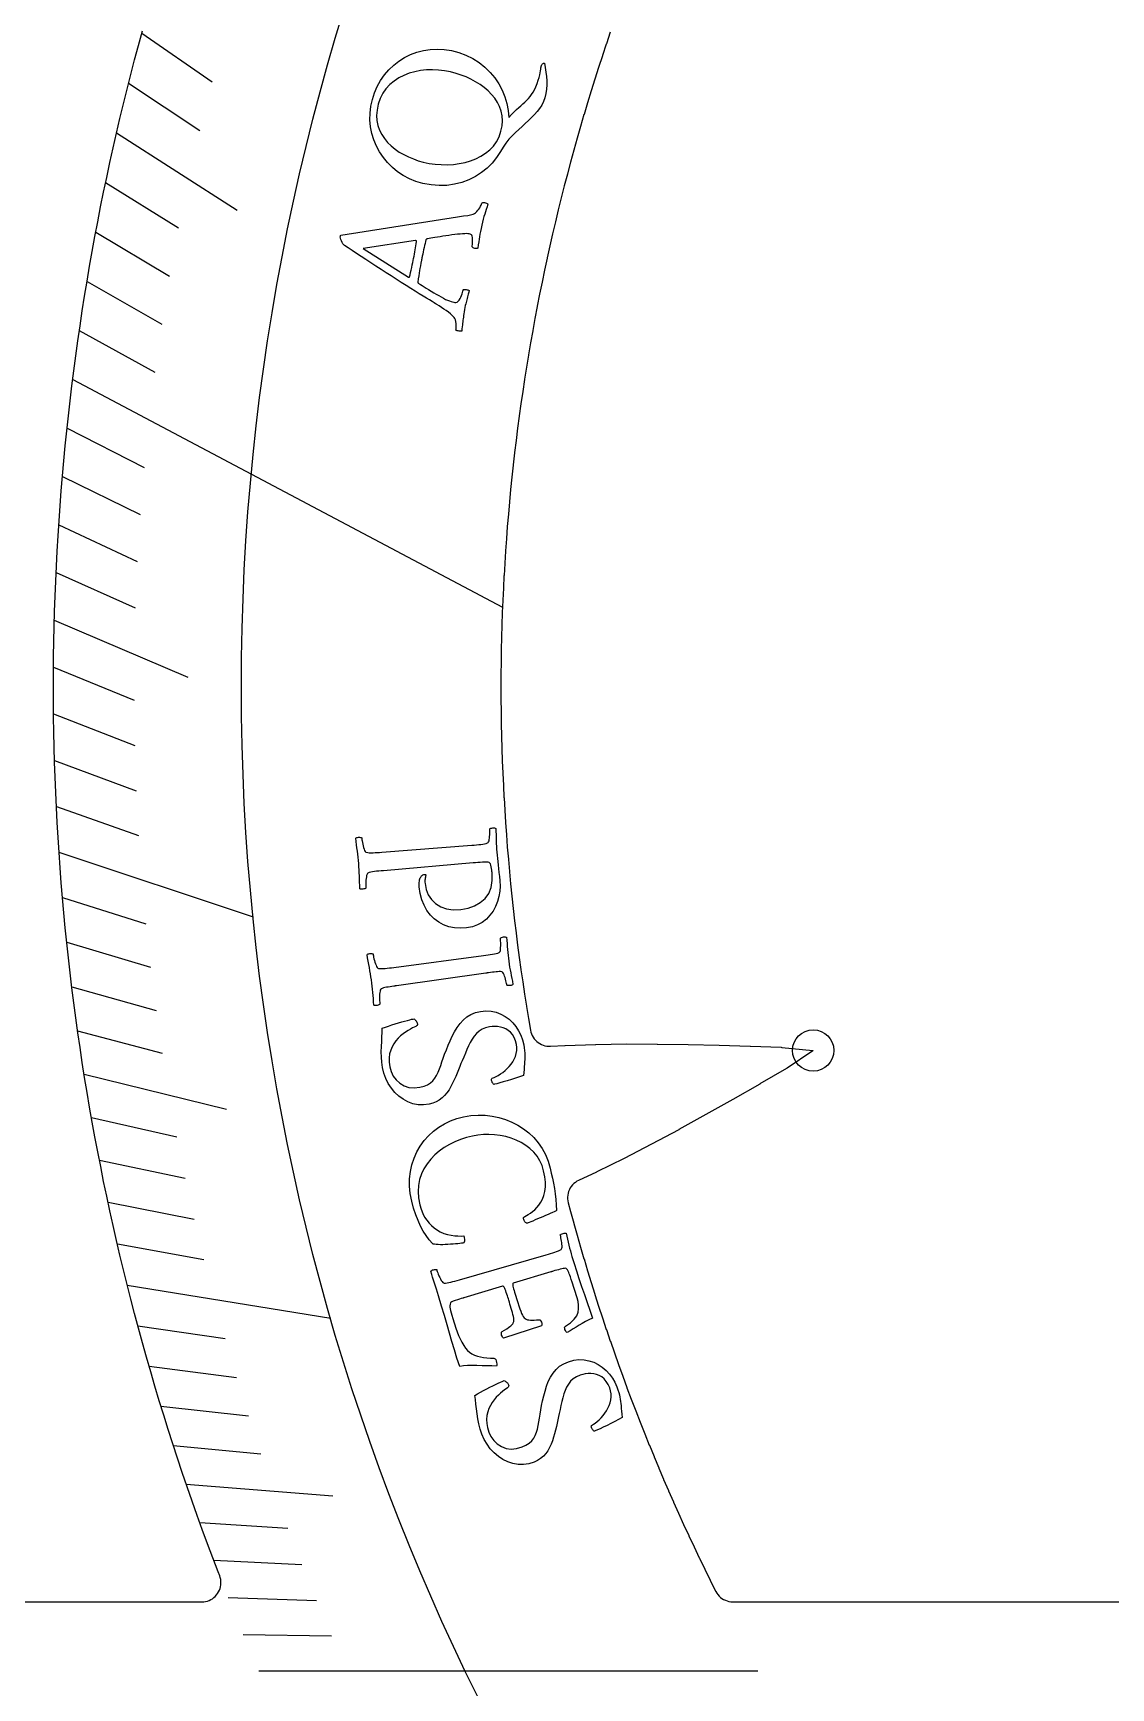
# Model space of a CAD drawing. Header units: millimetres. Extents: x -45 to 45, y -45 to 45.
# Drawn here: x -32.41 to -18.32, y -0.22 to 21.4 of the extents above; entities that cross this region are included whole.
import ezdxf

# ---------------------------------------------------------------- set-up
doc = ezdxf.new("R2010")
doc.units = ezdxf.units.MM
for name, color, linetype in [('CUT_INNER', 6, 'Continuous'), ('ENGRAVE', 7, 'Continuous'), ('ENGRAVE_FINE', 8, 'Continuous'), ('TEXT', 5, 'Continuous')]:
    doc.layers.add(name, color=color, linetype=linetype)

msp = doc.modelspace()

# ---------------------------------------------------------------- linework, layer by layer
at = {"layer": 'CUT_INNER'}
for points in [[(-39.7832, 0.9), (-30.2004, 0.9), (-30.1762, 0.9012), (-30.1522, 0.9047), (-30.1286, 0.9105), (-30.1057, 0.9186), (-30.0838, 0.9289), (-30.0629, 0.9412), (-30.0433, 0.9556), (-30.0252, 0.9717), (-30.0087, 0.9895), (-29.9941, 1.0089), (-29.9813, 1.0296), (-29.9707, 1.0514), (-29.9622, 1.0741), (-29.956, 1.0975), (-29.952, 1.1215), (-29.9505, 1.1457), (-29.9512, 1.17), (-29.9543, 1.194), (-29.9598, 1.2177), (-29.9674, 1.2407), (-29.987, 1.291), (-30.0574, 1.4752), (-30.1267, 1.6598), (-30.1949, 1.8449), (-30.2619, 2.0304), (-30.3277, 2.2162), (-30.3925, 2.4025), (-30.4561, 2.5892), (-30.5185, 2.7763), (-30.5798, 2.9637), (-30.6399, 3.1515), (-30.6989, 3.3397), (-30.7568, 3.5283), (-30.8134, 3.7172), (-30.8689, 3.9064), (-30.9233, 4.096), (-30.9765, 4.2859), (-31.0285, 4.4761), (-31.0794, 4.6667), (-31.129, 4.8575), (-31.1776, 5.0487), (-31.2249, 5.2401), (-31.271, 5.4319), (-31.316, 5.6239), (-31.3598, 5.8162), (-31.4025, 6.0087), (-31.4439, 6.2015), (-31.4842, 6.3946), (-31.5232, 6.5879), (-31.5611, 6.7814), (-31.5978, 6.9752), (-31.6333, 7.1692), (-31.6676, 7.3634), (-31.7008, 7.5578), (-31.7327, 7.7524), (-31.7634, 7.9472), (-31.793, 8.1422), (-31.8213, 8.3374), (-31.8485, 8.5327), (-31.8744, 8.7282), (-31.8992, 8.9239), (-31.9227, 9.1197), (-31.945, 9.3156), (-31.9662, 9.5117), (-31.9861, 9.7079), (-32.0049, 9.9042), (-32.0224, 10.1007), (-32.0387, 10.2972), (-32.0538, 10.4938), (-32.0677, 10.6906), (-32.0804, 10.8874), (-32.0919, 11.0842), (-32.1022, 11.2812), (-32.1113, 11.4782), (-32.1192, 11.6753), (-32.1258, 11.8724), (-32.1313, 12.0695), (-32.1355, 12.2667), (-32.1385, 12.4639), (-32.1404, 12.6611), (-32.141, 12.8583), (-32.1404, 13.0555), (-32.1386, 13.2527), (-32.1355, 13.4499), (-32.1313, 13.6471), (-32.1259, 13.8442), (-32.1192, 14.0413), (-32.1114, 14.2384), (-32.1023, 14.4354), (-32.092, 14.6323), (-32.0805, 14.8292), (-32.0678, 15.026), (-32.0539, 15.2227), (-32.0388, 15.4193), (-32.0225, 15.6159), (-32.005, 15.8123), (-31.9863, 16.0086), (-31.9663, 16.2048), (-31.9452, 16.4009), (-31.9229, 16.5969), (-31.8993, 16.7927), (-31.8746, 16.9883), (-31.8487, 17.1838), (-31.8215, 17.3792), (-31.7932, 17.5743), (-31.7637, 17.7693), (-31.7329, 17.9641), (-31.701, 18.1588), (-31.6679, 18.3532), (-31.6336, 18.5474), (-31.5981, 18.7414), (-31.5614, 18.9351), (-31.5235, 19.1287), (-31.4845, 19.322), (-31.4442, 19.5151), (-31.4028, 19.7079), (-31.3602, 19.9004), (-31.3164, 20.0927), (-31.2714, 20.2847), (-31.2252, 20.4765), (-31.1779, 20.6679), (-31.1294, 20.8591), (-31.0797, 21.0499), (-31.0289, 21.2405), (-30.9769, 21.4307)], [(-24.8612, 21.411), (-24.9127, 21.2598), (-24.9132, 21.2583), (-24.9638, 21.1068), (-24.9642, 21.1053), (-25.0139, 20.9534), (-25.0144, 20.952), (-25.0631, 20.7998), (-25.0636, 20.7983), (-25.1114, 20.6459), (-25.1118, 20.6444), (-25.1587, 20.4916), (-25.1591, 20.4902), (-25.205, 20.3371), (-25.2055, 20.3356), (-25.2504, 20.1823), (-25.2509, 20.1808), (-25.2949, 20.0273), (-25.2953, 20.0258), (-25.3384, 19.8719), (-25.3388, 19.8704), (-25.3809, 19.7163), (-25.3813, 19.7148), (-25.4225, 19.5604), (-25.4229, 19.559), (-25.4632, 19.4043), (-25.4636, 19.4028), (-25.5029, 19.248), (-25.5032, 19.2465), (-25.5416, 19.0914), (-25.542, 19.0899), (-25.5793, 18.9345), (-25.5797, 18.933), (-25.6161, 18.7775), (-25.6165, 18.776), (-25.652, 18.6202), (-25.6523, 18.6187), (-25.6868, 18.4627), (-25.6872, 18.4612), (-25.7207, 18.3049), (-25.7211, 18.3034), (-25.7537, 18.147), (-25.754, 18.1455), (-25.7856, 17.9889), (-25.7859, 17.9874), (-25.8166, 17.8306), (-25.8169, 17.8291), (-25.8466, 17.6721), (-25.8469, 17.6706), (-25.8757, 17.5134), (-25.876, 17.5119), (-25.9038, 17.3545), (-25.904, 17.353), (-25.9309, 17.1955), (-25.9311, 17.194), (-25.957, 17.0363), (-25.9572, 17.0348), (-25.9821, 16.877), (-25.9824, 16.8755), (-26.0063, 16.7175), (-26.0065, 16.716), (-26.0295, 16.5578), (-26.0297, 16.5563), (-26.0517, 16.3981), (-26.0519, 16.3965), (-26.0729, 16.2381), (-26.0731, 16.2366), (-26.0931, 16.0781), (-26.0933, 16.0766), (-26.1124, 15.9179), (-26.1126, 15.9164), (-26.1307, 15.7576), (-26.1309, 15.7561), (-26.148, 15.5973), (-26.1481, 15.5957), (-26.1643, 15.4368), (-26.1644, 15.4352), (-26.1796, 15.2762), (-26.1798, 15.2746), (-26.194, 15.1155), (-26.1941, 15.114), (-26.2073, 14.9547), (-26.2074, 14.9532), (-26.2197, 14.7939), (-26.2198, 14.7924), (-26.231, 14.633), (-26.2312, 14.6314), (-26.2414, 14.472), (-26.2415, 14.4705), (-26.2508, 14.3109), (-26.2509, 14.3094), (-26.2593, 14.1498), (-26.2593, 14.1483), (-26.2667, 13.9887), (-26.2667, 13.9872), (-26.2731, 13.8275), (-26.2732, 13.826), (-26.2786, 13.6663), (-26.2786, 13.6647), (-26.283, 13.505), (-26.2831, 13.5035), (-26.2865, 13.3437), (-26.2865, 13.3422), (-26.289, 13.1824), (-26.289, 13.1809), (-26.2905, 13.0211), (-26.2905, 13.0196), (-26.291, 12.8598), (-26.291, 12.8583), (-26.2905, 12.6985), (-26.2905, 12.697), (-26.289, 12.5372), (-26.289, 12.5356), (-26.2865, 12.3759), (-26.2865, 12.3743), (-26.2831, 12.2146), (-26.283, 12.2131), (-26.2786, 12.0533), (-26.2786, 12.0518), (-26.2732, 11.8921), (-26.2731, 11.8906), (-26.2667, 11.7309), (-26.2667, 11.7294), (-26.2593, 11.5698), (-26.2593, 11.5682), (-26.2509, 11.4087), (-26.2508, 11.4071), (-26.2415, 11.2476), (-26.2414, 11.2461), (-26.2312, 11.0866), (-26.231, 11.0851), (-26.2198, 10.9257), (-26.2197, 10.9242), (-26.2074, 10.7649), (-26.2073, 10.7633), (-26.1941, 10.6041), (-26.194, 10.6026), (-26.1798, 10.4434), (-26.1796, 10.4419), (-26.1644, 10.2828), (-26.1643, 10.2813), (-26.1481, 10.1223), (-26.148, 10.1208), (-26.1309, 9.962), (-26.1307, 9.9604), (-26.1126, 9.8017), (-26.1124, 9.8001), (-26.0933, 9.6415), (-26.0931, 9.64), (-26.0731, 9.4815), (-26.0729, 9.4799), (-26.0519, 9.3215), (-26.0517, 9.32), (-26.0297, 9.1618), (-26.0295, 9.1602), (-26.0065, 9.0021), (-26.0063, 9.0006), (-25.9824, 8.8426), (-25.9821, 8.8411), (-25.9572, 8.6833), (-25.957, 8.6817), (-25.9311, 8.5241), (-25.9309, 8.5226), (-25.9047, 8.3688), (-25.8994, 8.3451), (-25.8919, 8.322), (-25.8822, 8.2997), (-25.8703, 8.2785), (-25.8565, 8.2585), (-25.8408, 8.24), (-25.8233, 8.2231), (-25.8043, 8.208), (-25.784, 8.1947), (-25.7624, 8.1835), (-25.7398, 8.1745), (-25.7165, 8.1677), (-25.6926, 8.1632), (-25.6684, 8.161), (-25.6441, 8.1612), (-25.4543, 8.1719), (-25.4513, 8.172), (-25.0539, 8.1849), (-25.0515, 8.1849), (-24.6515, 8.1901), (-24.6496, 8.1901), (-24.2477, 8.1891), (-24.2462, 8.1891), (-23.8432, 8.1836), (-23.4374, 8.1746), (-23.0308, 8.1629), (-23.0295, 8.1628), (-22.6265, 8.1469), (-22.619, 8.1463), (-22.2149, 8.106), (-22.2098, 8.1052), (-22.2143, 8.1019), (-22.5513, 7.876), (-22.5577, 7.872), (-22.9056, 7.6679), (-22.9067, 7.6673), (-23.2582, 7.4661), (-23.6116, 7.2671), (-23.9662, 7.0712), (-23.9675, 7.0705), (-24.3215, 6.8802), (-24.3232, 6.8793), (-24.6783, 6.6953), (-24.6805, 6.6942), (-25.0371, 6.5182), (-25.0398, 6.5169), (-25.2752, 6.4076), (-25.2973, 6.396), (-25.3181, 6.3822), (-25.3374, 6.3665), (-25.3551, 6.3489), (-25.3709, 6.3296), (-25.3847, 6.3088), (-25.3964, 6.2868), (-25.4058, 6.2637), (-25.4129, 6.2398), (-25.4176, 6.2153), (-25.4198, 6.1905), (-25.4195, 6.1656), (-25.4168, 6.1408), (-25.4115, 6.1164), (-25.3813, 6.0032), (-25.3809, 6.0018), (-25.3388, 5.8476), (-25.3384, 5.8462), (-25.2953, 5.6923), (-25.2949, 5.6908), (-25.2509, 5.5372), (-25.2504, 5.5357), (-25.2055, 5.3824), (-25.205, 5.381), (-25.1591, 5.2279), (-25.1587, 5.2264), (-25.1118, 5.0737), (-25.1114, 5.0722), (-25.0636, 4.9197), (-25.0631, 4.9183), (-25.0144, 4.7661), (-25.0139, 4.7646), (-24.9642, 4.6128), (-24.9638, 4.6113), (-24.9132, 4.4597), (-24.9127, 4.4583), (-24.8612, 4.307), (-24.8607, 4.3056), (-24.8082, 4.1547), (-24.8077, 4.1532), (-24.7544, 4.0026), (-24.7538, 4.0012), (-24.6995, 3.8509), (-24.699, 3.8494), (-24.6438, 3.6995), (-24.6433, 3.6981), (-24.5871, 3.5485), (-24.5866, 3.547), (-24.5296, 3.3978), (-24.529, 3.3963), (-24.471, 3.2474), (-24.4705, 3.246), (-24.4116, 3.0975), (-24.411, 3.096), (-24.3512, 2.9479), (-24.3507, 2.9464), (-24.29, 2.7986), (-24.2894, 2.7972), (-24.2278, 2.6498), (-24.2272, 2.6484), (-24.1647, 2.5013), (-24.1641, 2.4999), (-24.1007, 2.3532), (-24.1001, 2.3518), (-24.0358, 2.2056), (-24.0351, 2.2042), (-23.9699, 2.0583), (-23.9693, 2.0569), (-23.9032, 1.9114), (-23.9026, 1.91), (-23.8356, 1.7649), (-23.8349, 1.7635), (-23.7671, 1.6189), (-23.7664, 1.6175), (-23.6977, 1.4733), (-23.697, 1.4719), (-23.6274, 1.3281), (-23.6267, 1.3267), (-23.5562, 1.1833), (-23.5555, 1.182), (-23.4841, 1.039), (-23.4834, 1.0376), (-23.483, 1.0369), (-23.4706, 1.0152), (-23.4561, 0.9948), (-23.4396, 0.976), (-23.4213, 0.9589), (-23.4014, 0.9438), (-23.38, 0.9307), (-23.3575, 0.9198), (-23.334, 0.9112), (-23.3098, 0.905), (-23.285, 0.9013), (-23.2601, 0.9), (-3.9091, 0.9)]]:
    msp.add_lwpolyline(points, dxfattribs=at)
at = {"layer": 'ENGRAVE'}
for points in [[(-31.8893, 16.8736), (-26.2703, 13.9004)], [(-32.0682, 10.697), (-29.5311, 9.8507)], [(-31.1748, 5.0379), (-28.5141, 4.6079)], [(-29.4565, 0), (-22.9316, 0)]]:
    msp.add_lwpolyline(points, dxfattribs=at)
for centre, radius in [((0, 0), 42.525), ((0, 12.859), 29.684), ((-22.209, 8.1054), 0.27)]:
    msp.add_circle(centre, radius, dxfattribs=at)
at = {"layer": 'ENGRAVE_FINE'}
for points in [[(-30.9856, 21.3992), (-30.0661, 20.7642)], [(-31.158, 20.7469), (-30.2265, 20.1267)], [(-31.3156, 20.096), (-29.7411, 19.0857)], [(-31.4586, 19.4468), (-30.5039, 18.8567)], [(-31.5872, 18.7997), (-30.6214, 18.2249)], [(-31.7017, 18.1549), (-30.725, 17.5956)], [(-31.8023, 17.5128), (-30.8151, 16.9691)], [(-31.9629, 16.2376), (-30.9555, 15.7258)], [(-32.0234, 15.605), (-31.0064, 15.1094)], [(-32.0712, 14.9762), (-31.0448, 14.497)], [(-32.1063, 14.3514), (-31.0709, 13.8886)], [(-32.1291, 13.7307), (-30.3857, 12.9857)], [(-32.1399, 13.1145), (-31.0875, 12.685)], [(-32.139, 12.5028), (-31.0785, 12.0902)], [(-32.1265, 11.8959), (-31.0583, 11.5003)], [(-32.1028, 11.2939), (-31.0271, 10.9155)], [(-32.0228, 10.1054), (-30.9333, 9.7616)], [(-31.967, 9.5192), (-30.871, 9.1928)], [(-31.901, 8.9385), (-30.7989, 8.6297)], [(-31.825, 8.3635), (-30.7172, 8.0724)], [(-31.7394, 7.7942), (-29.8801, 7.3377)], [(-31.6444, 7.2309), (-30.5261, 6.9753)], [(-31.5401, 6.6734), (-30.4172, 6.4358)], [(-31.427, 6.1221), (-30.2996, 5.9025)], [(-31.3051, 5.5769), (-30.1738, 5.3753)], [(-31.0363, 4.5051), (-29.8979, 4.3399)], [(-30.8898, 3.9787), (-29.7484, 3.8317)], [(-30.7356, 3.4587), (-29.5915, 3.3299)], [(-30.5738, 2.945), (-29.4274, 2.8346)], [(-30.4046, 2.4379), (-28.4864, 2.2841)], [(-30.2284, 1.9372), (-29.0785, 1.8635)], [(-30.0453, 1.4431), (-28.8942, 1.3878)], [(-29.8554, 0.9555), (-28.7035, 0.9186)], [(-29.6591, 0.4745), (-28.5066, 0.456)]]:
    msp.add_lwpolyline(points, dxfattribs=at)
at = {"layer": 'TEXT'}
for points in [[(-27.9719, 20.5334), (-27.9434, 20.6213), (-27.9073, 20.7042), (-27.8638, 20.7822), (-27.8128, 20.8551), (-27.7554, 20.922), (-27.6924, 20.982), (-27.6239, 21.0351), (-27.5499, 21.0813), (-27.4714, 21.1199), (-27.3896, 21.1503), (-27.3043, 21.1726), (-27.2158, 21.1868), (-27.1248, 21.1918), (-27.0323, 21.1869), (-26.9384, 21.1719), (-26.8431, 21.1472), (-26.7477, 21.1123), (-26.659, 21.0686), (-26.5769, 21.0162), (-26.5013, 20.9552), (-26.433, 20.8874), (-26.3727, 20.8146), (-26.3201, 20.7368), (-26.2754, 20.654), (-26.2393, 20.5679), (-26.2124, 20.48), (-26.1948, 20.3903), (-26.1863, 20.2988), (-26.1517, 20.3362), (-26.1187, 20.3701), (-26.0873, 20.4006), (-26.0576, 20.4276), (-26.0294, 20.4526), (-26.0027, 20.4769), (-25.9773, 20.5005), (-25.9534, 20.5234), (-25.9308, 20.547), (-25.9094, 20.5724), (-25.8892, 20.5998), (-25.8702, 20.629), (-25.8523, 20.6616), (-25.8352, 20.6987), (-25.8189, 20.7405), (-25.8036, 20.7869), (-25.7931, 20.8224), (-25.7845, 20.8544), (-25.7779, 20.883), (-25.7732, 20.9081), (-25.7699, 20.9295), (-25.7673, 20.9467), (-25.7654, 20.9598), (-25.7643, 20.9686), (-25.762, 20.975), (-25.7589, 20.9814), (-25.7551, 20.9876), (-25.7506, 20.9939), (-25.7458, 20.9995), (-25.741, 21.0038), (-25.7362, 21.007), (-25.7314, 21.0089), (-25.7296, 21.0096), (-25.7275, 21.0098), (-25.7252, 21.0096), (-25.7227, 21.009), (-25.7123, 20.9497), (-25.7037, 20.8917), (-25.6969, 20.8348), (-25.692, 20.7792), (-25.6907, 20.7239), (-25.6947, 20.668), (-25.704, 20.6114), (-25.7186, 20.5542), (-25.7359, 20.5057), (-25.7582, 20.4599), (-25.7852, 20.4166), (-25.8172, 20.3759), (-25.8527, 20.3367), (-25.8904, 20.2979), (-25.9301, 20.2594), (-25.9721, 20.2212), (-26.0151, 20.1825), (-26.0582, 20.1425), (-26.1015, 20.1013), (-26.1448, 20.0586), (-26.1868, 20.0135), (-26.2262, 19.9645), (-26.2629, 19.9117), (-26.297, 19.8551), (-26.3471, 19.7756), (-26.405, 19.7028), (-26.4706, 19.6368), (-26.5442, 19.5773), (-26.6243, 19.5256), (-26.7098, 19.4831), (-26.8007, 19.4496), (-26.8971, 19.4253), (-26.9974, 19.4112), (-27.1, 19.4085), (-27.205, 19.4173), (-27.3124, 19.4376), (-27.4023, 19.4637), (-27.4871, 19.4977), (-27.5668, 19.5396), (-27.6413, 19.5895), (-27.71, 19.6461), (-27.7722, 19.7081), (-27.8278, 19.7755), (-27.8769, 19.8483), (-27.9185, 19.9255), (-27.952, 20.0061), (-27.9774, 20.09), (-27.9946, 20.1772), (-28.003, 20.2662), (-28.002, 20.3553), (-27.9916, 20.4443), (-27.9719, 20.5334)], [(-27.8948, 20.4705), (-27.9107, 20.3959), (-27.9168, 20.3246), (-27.913, 20.2568), (-27.8994, 20.1924), (-27.8777, 20.1316), (-27.8494, 20.0746), (-27.8145, 20.0214), (-27.773, 19.9721), (-27.7262, 19.9265), (-27.6751, 19.8847), (-27.6199, 19.8468), (-27.5605, 19.8126), (-27.4985, 19.7824), (-27.4355, 19.7561), (-27.3715, 19.7338), (-27.3065, 19.7154), (-27.2297, 19.6989), (-27.1518, 19.6877), (-27.0728, 19.6816), (-26.9927, 19.6808), (-26.913, 19.6853), (-26.8354, 19.6954), (-26.76, 19.7109), (-26.6867, 19.732), (-26.6169, 19.7587), (-26.5521, 19.7913), (-26.4922, 19.8298), (-26.4373, 19.8741), (-26.3889, 19.9247), (-26.3485, 19.9821), (-26.3161, 20.0463), (-26.2915, 20.1173), (-26.2764, 20.1877), (-26.2707, 20.2551), (-26.2744, 20.3196), (-26.2875, 20.3812), (-26.3087, 20.44), (-26.3365, 20.4959), (-26.3711, 20.5489), (-26.4123, 20.599), (-26.4589, 20.646), (-26.5096, 20.6895), (-26.5643, 20.7294), (-26.6231, 20.7658), (-26.6845, 20.7986), (-26.7467, 20.8275), (-26.81, 20.8526), (-26.8742, 20.8738), (-26.9501, 20.8936), (-27.0271, 20.9081), (-27.1055, 20.9172), (-27.185, 20.9209), (-27.2643, 20.9188), (-27.3418, 20.9106), (-27.4175, 20.896), (-27.4914, 20.8752), (-27.562, 20.8481), (-27.6277, 20.8145), (-27.6886, 20.7745), (-27.7445, 20.7281), (-27.794, 20.6747), (-27.8356, 20.614), (-27.8693, 20.5459), (-27.8948, 20.4705)], [(-27.1303, 17.8546), (-27.1342, 17.857), (-27.1458, 17.864), (-27.165, 17.8759), (-27.192, 17.8925), (-27.2256, 17.9131), (-27.2646, 17.9371), (-27.3092, 17.9645), (-27.3593, 17.9952), (-27.4135, 18.0287), (-27.4706, 18.0645), (-27.5306, 18.1026), (-27.5935, 18.1429), (-27.6583, 18.1846), (-27.724, 18.2268), (-27.7906, 18.2695), (-27.8581, 18.3128), (-27.9254, 18.3559), (-27.9912, 18.3984), (-28.0555, 18.4402), (-28.1183, 18.4813), (-28.1785, 18.521), (-28.235, 18.5583), (-28.2876, 18.5934), (-28.3365, 18.6261), (-28.3462, 18.6357), (-28.3558, 18.6487), (-28.3654, 18.6653), (-28.375, 18.6853), (-28.3831, 18.7057), (-28.3884, 18.723), (-28.3907, 18.7374), (-28.3901, 18.7487), (-28.3895, 18.7513), (-28.3888, 18.7533), (-28.388, 18.7547), (-28.3873, 18.7555), (-28.3863, 18.7563), (-28.3851, 18.7576), (-28.3835, 18.7594), (-28.3817, 18.7617), (-26.8572, 19.0012), (-26.782, 19.0115), (-26.7258, 19.0194), (-26.6885, 19.0249), (-26.67, 19.0282), (-26.6539, 19.0331), (-26.638, 19.0414), (-26.6224, 19.053), (-26.607, 19.068), (-26.5926, 19.0848), (-26.5796, 19.102), (-26.5682, 19.1195), (-26.5582, 19.1374), (-26.55, 19.1538), (-26.5437, 19.167), (-26.5395, 19.1771), (-26.5372, 19.1839), (-26.5285, 19.1866), (-26.5184, 19.1871), (-26.5068, 19.1856), (-26.4938, 19.1819), (-26.4815, 19.1776), (-26.472, 19.174), (-26.4653, 19.171), (-26.4615, 19.1687), (-26.473, 19.1321), (-26.4837, 19.0975), (-26.4938, 19.0648), (-26.5032, 19.034), (-26.5123, 19.0027), (-26.5216, 18.9682), (-26.531, 18.9306), (-26.5406, 18.89), (-26.5501, 18.8469), (-26.5581, 18.8076), (-26.5647, 18.7719), (-26.57, 18.7399), (-26.5749, 18.7079), (-26.5804, 18.6719), (-26.5865, 18.6322), (-26.5932, 18.5886), (-26.6006, 18.5854), (-26.6096, 18.5842), (-26.6204, 18.5849), (-26.6329, 18.5875), (-26.6451, 18.5914), (-26.655, 18.596), (-26.6627, 18.6014), (-26.668, 18.6075), (-26.6657, 18.6212), (-26.6638, 18.6385), (-26.6624, 18.6593), (-26.6614, 18.6837), (-26.6614, 18.7081), (-26.6632, 18.7286), (-26.6666, 18.7453), (-26.6718, 18.7583), (-26.6771, 18.7643), (-26.6848, 18.7695), (-26.6948, 18.7738), (-26.7071, 18.7772), (-26.7215, 18.7793), (-26.7407, 18.7801), (-26.7645, 18.7797), (-26.793, 18.7781), (-26.8249, 18.7755), (-26.8589, 18.772), (-26.895, 18.7678), (-26.9332, 18.7628), (-26.9722, 18.7573), (-27.0107, 18.7516), (-27.0487, 18.7459), (-27.0863, 18.7399), (-27.1219, 18.7342), (-27.1542, 18.7289), (-27.1832, 18.7241), (-27.209, 18.7199), (-27.2301, 18.7164), (-27.2452, 18.7138), (-27.2542, 18.7123), (-27.2572, 18.7118), (-27.2577, 18.7116), (-27.2589, 18.7108), (-27.2609, 18.7094), (-27.2638, 18.7076), (-27.2667, 18.7054), (-27.269, 18.703), (-27.2706, 18.7005), (-27.2715, 18.6979), (-27.2773, 18.6766), (-27.2832, 18.6529), (-27.2893, 18.6267), (-27.2955, 18.5981), (-27.3016, 18.5688), (-27.3076, 18.5404), (-27.3132, 18.5131), (-27.3187, 18.4868), (-27.32, 18.48), (-27.3214, 18.4733), (-27.3228, 18.4665), (-27.3242, 18.4597), (-27.3256, 18.4531), (-27.3269, 18.4468), (-27.3281, 18.4408), (-27.3292, 18.4352), (-27.3371, 18.396), (-27.3442, 18.3598), (-27.3504, 18.3265), (-27.3558, 18.2964), (-27.3609, 18.2656), (-27.3663, 18.2306), (-27.372, 18.1915), (-27.3778, 18.1481), (-27.3779, 18.1466), (-27.3775, 18.1445), (-27.3766, 18.1421), (-27.3753, 18.1392), (-27.374, 18.1365), (-27.3731, 18.1345), (-27.3725, 18.1334), (-27.3723, 18.133), (-27.3692, 18.131), (-27.3598, 18.1253), (-27.3441, 18.1156), (-27.3221, 18.1022), (-27.2958, 18.0861), (-27.2672, 18.0685), (-27.2362, 18.0494), (-27.2029, 18.0289), (-27.1689, 18.0081), (-27.1358, 17.9885), (-27.1038, 17.97), (-27.0729, 17.9526), (-27.0424, 17.9355), (-27.0143, 17.9211), (-26.9885, 17.9094), (-26.9649, 17.9004), (-26.9436, 17.8934), (-26.9245, 17.8876), (-26.9077, 17.8832), (-26.893, 17.88), (-26.8784, 17.88), (-26.8643, 17.8854), (-26.8508, 17.8962), (-26.8379, 17.9125), (-26.8259, 17.9318), (-26.8154, 17.9518), (-26.8063, 17.9723), (-26.7986, 17.9934), (-26.7925, 18.0129), (-26.7877, 18.0283), (-26.7845, 18.0396), (-26.7827, 18.047), (-26.7781, 18.0487), (-26.7707, 18.0495), (-26.7604, 18.0494), (-26.7474, 18.0484), (-26.7339, 18.0467), (-26.7225, 18.0443), (-26.7132, 18.0413), (-26.7059, 18.0376), (-26.712, 18.0136), (-26.7177, 17.9913), (-26.723, 17.9709), (-26.7279, 17.9524), (-26.7327, 17.9347), (-26.7375, 17.917), (-26.7422, 17.8993), (-26.7469, 17.8816), (-26.7517, 17.8625), (-26.7567, 17.8405), (-26.7619, 17.8155), (-26.7672, 17.7877), (-26.7722, 17.7596), (-26.7764, 17.7337), (-26.7798, 17.7101), (-26.7824, 17.6888), (-26.7847, 17.6685), (-26.7869, 17.6483), (-26.7891, 17.6281), (-26.7913, 17.6079), (-26.7937, 17.5864), (-26.7966, 17.5622), (-26.7999, 17.5353), (-26.8036, 17.5057), (-26.8082, 17.5041), (-26.8155, 17.5037), (-26.8256, 17.5044), (-26.8385, 17.5063), (-26.8517, 17.5089), (-26.863, 17.5119), (-26.8723, 17.5153), (-26.8796, 17.5189), (-26.8779, 17.5332), (-26.877, 17.5519), (-26.8769, 17.575), (-26.8776, 17.6025), (-26.88, 17.6301), (-26.8851, 17.6531), (-26.8929, 17.6717), (-26.9034, 17.6857), (-26.9264, 17.7098), (-26.9513, 17.7327), (-26.9779, 17.7544), (-27.0063, 17.7749), (-27.036, 17.7948), (-27.0666, 17.8147), (-27.098, 17.8346), (-27.1303, 17.8546)], [(-28.0918, 18.585), (-27.4976, 18.211), (-27.4972, 18.211), (-27.4961, 18.2111), (-27.4944, 18.2112), (-27.4919, 18.2113), (-27.4894, 18.2116), (-27.4875, 18.2122), (-27.4863, 18.2131), (-27.4857, 18.2143), (-27.4791, 18.2413), (-27.4721, 18.2709), (-27.4648, 18.303), (-27.4571, 18.3378), (-27.4497, 18.372), (-27.443, 18.4027), (-27.4373, 18.4298), (-27.4324, 18.4534), (-27.4263, 18.4841), (-27.4208, 18.5132), (-27.416, 18.5409), (-27.4118, 18.5671), (-27.4077, 18.5932), (-27.4034, 18.6205), (-27.3988, 18.6489), (-27.394, 18.6785), (-27.3939, 18.6811), (-27.3947, 18.6833), (-27.3965, 18.6852), (-27.3993, 18.6868), (-27.4021, 18.688), (-27.4041, 18.6889), (-27.4053, 18.6894), (-27.4057, 18.6896)], [(-26.7409, 9.7075), (-26.8218, 9.7027), (-26.8988, 9.7077), (-26.9717, 9.7227), (-27.0405, 9.7478), (-27.1043, 9.782), (-27.1618, 9.8247), (-27.213, 9.8759), (-27.2579, 9.9355), (-27.2955, 10.0025), (-27.3249, 10.076), (-27.346, 10.1559), (-27.3587, 10.2421), (-27.3595, 10.2542), (-27.3598, 10.2681), (-27.3595, 10.2838), (-27.3587, 10.3013), (-27.3571, 10.3189), (-27.3547, 10.3348), (-27.3513, 10.349), (-27.3472, 10.3615), (-27.344, 10.3653), (-27.3398, 10.3707), (-27.3345, 10.3775), (-27.328, 10.3858), (-27.3203, 10.3939), (-27.3112, 10.4), (-27.3007, 10.4041), (-27.2887, 10.4062), (-27.2814, 10.406), (-27.2764, 10.4038), (-27.2737, 10.3997), (-27.2733, 10.3936), (-27.2752, 10.382), (-27.2772, 10.37), (-27.2794, 10.3577), (-27.2817, 10.3451), (-27.2836, 10.3319), (-27.2845, 10.3181), (-27.2845, 10.3037), (-27.2835, 10.2887), (-27.269, 10.2105), (-27.2411, 10.1404), (-27.1997, 10.0784), (-27.145, 10.0247), (-27.0784, 9.9827), (-27.0014, 9.956), (-26.9141, 9.9445), (-26.8166, 9.9482), (-26.7197, 9.9656), (-26.6345, 9.9955), (-26.5609, 10.0377), (-26.4988, 10.0921), (-26.4509, 10.1587), (-26.4197, 10.2373), (-26.4051, 10.3281), (-26.407, 10.4311), (-26.4084, 10.4448), (-26.4105, 10.4617), (-26.4132, 10.4818), (-26.4165, 10.505), (-26.421, 10.5271), (-26.427, 10.5438), (-26.4348, 10.5551), (-26.4442, 10.561), (-26.4595, 10.5645), (-26.4791, 10.5665), (-26.503, 10.5669), (-26.5312, 10.5657), (-26.5617, 10.5637), (-26.5923, 10.5615), (-26.6231, 10.5591), (-26.654, 10.5565), (-27.8272, 10.4552), (-27.8577, 10.4524), (-27.8871, 10.4496), (-27.9154, 10.4467), (-27.9427, 10.4437), (-27.9682, 10.4402), (-27.991, 10.4356), (-28.0113, 10.43), (-28.029, 10.4233), (-28.0355, 10.4177), (-28.0412, 10.4078), (-28.0461, 10.3937), (-28.0504, 10.3753), (-28.0538, 10.3545), (-28.0562, 10.3333), (-28.0577, 10.3115), (-28.0583, 10.2894), (-28.0582, 10.2687), (-28.058, 10.2515), (-28.0575, 10.2377), (-28.0568, 10.2274), (-28.0631, 10.2229), (-28.0717, 10.2191), (-28.0824, 10.216), (-28.0953, 10.2137), (-28.1084, 10.2125), (-28.1194, 10.2132), (-28.1286, 10.2157), (-28.1357, 10.22), (-28.1369, 10.2629), (-28.1382, 10.3049), (-28.1395, 10.3459), (-28.1408, 10.3861), (-28.1425, 10.426), (-28.1446, 10.4665), (-28.1473, 10.5074), (-28.1504, 10.5488), (-28.154, 10.5891), (-28.158, 10.6296), (-28.1625, 10.6702), (-28.1675, 10.7109), (-28.1728, 10.752), (-28.1783, 10.7936), (-28.1839, 10.8358), (-28.1897, 10.8785), (-28.1834, 10.8839), (-28.1748, 10.8879), (-28.1639, 10.8903), (-28.1509, 10.8913), (-28.1377, 10.8911), (-28.1267, 10.8898), (-28.1176, 10.8874), (-28.1107, 10.8841), (-28.1097, 10.8738), (-28.1079, 10.8601), (-28.1053, 10.8431), (-28.102, 10.8227), (-28.0979, 10.8008), (-28.0928, 10.7793), (-28.0869, 10.7583), (-28.0801, 10.7378), (-28.0729, 10.7198), (-28.0657, 10.7068), (-28.0585, 10.6986), (-28.0513, 10.6953), (-28.0328, 10.6916), (-28.0118, 10.6893), (-27.9885, 10.6885), (-27.9628, 10.6892), (-27.9355, 10.6907), (-27.907, 10.6924), (-27.8775, 10.6945), (-27.847, 10.6967), (-26.6702, 10.7881), (-26.6396, 10.7906), (-26.6099, 10.7931), (-26.5811, 10.7958), (-26.5532, 10.7986), (-26.5271, 10.8019), (-26.5037, 10.8062), (-26.4831, 10.8114), (-26.4652, 10.8176), (-26.4576, 10.8219), (-26.4513, 10.8306), (-26.4465, 10.8438), (-26.443, 10.8614), (-26.4405, 10.8815), (-26.4386, 10.9018), (-26.4372, 10.9224), (-26.4363, 10.9434), (-26.4358, 10.9628), (-26.4357, 10.979), (-26.4358, 10.992), (-26.4362, 11.0017), (-26.4298, 11.0058), (-26.4211, 11.0092), (-26.4103, 11.0119), (-26.3973, 11.0139), (-26.3843, 11.0147), (-26.3732, 11.0139), (-26.3642, 11.0114), (-26.3571, 11.0072), (-26.3558, 10.967), (-26.3546, 10.9273), (-26.3536, 10.8881), (-26.3527, 10.8493), (-26.3516, 10.8109), (-26.3499, 10.7727), (-26.3477, 10.7347), (-26.3449, 10.697), (-26.3414, 10.6572), (-26.3374, 10.616), (-26.3328, 10.5733), (-26.3277, 10.5292), (-26.3223, 10.4827), (-26.3169, 10.4329), (-26.3114, 10.38), (-26.3059, 10.3239), (-26.3028, 10.2544), (-26.3068, 10.1858), (-26.3181, 10.1179), (-26.3365, 10.0506), (-26.362, 9.9861), (-26.3945, 9.9265), (-26.434, 9.8717), (-26.4806, 9.8218), (-26.5344, 9.779), (-26.5957, 9.7456), (-26.6646, 9.7218), (-26.7409, 9.7075)], [(-26.189, 9.2726), (-26.1834, 9.2341), (-26.1774, 9.1962), (-26.1708, 9.1589), (-26.1637, 9.1222), (-26.1563, 9.0853), (-26.149, 9.0476), (-26.1416, 9.0091), (-26.1343, 8.9697), (-26.1403, 8.9641), (-26.1485, 8.9597), (-26.1592, 8.9565), (-26.1721, 8.9545), (-26.1852, 8.9536), (-26.1963, 8.9539), (-26.2055, 8.9554), (-26.2127, 8.958), (-26.2144, 8.9677), (-26.2171, 8.9806), (-26.2208, 8.9968), (-26.2256, 9.0163), (-26.231, 9.037), (-26.2369, 9.057), (-26.2432, 9.0763), (-26.2498, 9.0948), (-26.257, 9.1109), (-26.2646, 9.1228), (-26.2726, 9.1305), (-26.2812, 9.1341), (-26.2968, 9.1356), (-26.3143, 9.1359), (-26.3339, 9.1351), (-26.3554, 9.1332), (-26.3784, 9.1306), (-26.4025, 9.1276), (-26.4276, 9.1243), (-26.4537, 9.1207), (-26.4579, 9.1201), (-26.4621, 9.1195), (-26.4663, 9.1189), (-26.4705, 9.1183), (-26.4747, 9.1177), (-26.4789, 9.1171), (-26.4831, 9.1165), (-26.4873, 9.1159), (-27.6561, 8.9508), (-27.6603, 8.9502), (-27.6645, 8.9496), (-27.6687, 8.949), (-27.6729, 8.9484), (-27.6771, 8.9478), (-27.6813, 8.9472), (-27.6855, 8.9466), (-27.6897, 8.946), (-27.7157, 8.9423), (-27.7404, 8.9385), (-27.7639, 8.9347), (-27.7862, 8.9309), (-27.8068, 8.9268), (-27.8253, 8.9221), (-27.8418, 8.9168), (-27.8563, 8.9109), (-27.8624, 8.9049), (-27.8675, 8.8948), (-27.8718, 8.8804), (-27.875, 8.8618), (-27.8772, 8.8407), (-27.8785, 8.8191), (-27.8788, 8.7969), (-27.878, 8.7741), (-27.8768, 8.7529), (-27.8755, 8.7353), (-27.8742, 8.7213), (-27.873, 8.7109), (-27.8791, 8.7061), (-27.8874, 8.7019), (-27.8979, 8.6982), (-27.9107, 8.6951), (-27.9236, 8.6933), (-27.9347, 8.6933), (-27.944, 8.6953), (-27.9514, 8.6992), (-27.9549, 8.742), (-27.9585, 8.7839), (-27.962, 8.8248), (-27.9655, 8.8648), (-27.9693, 8.9046), (-27.9736, 8.9449), (-27.9785, 8.9856), (-27.9839, 9.0268), (-27.9896, 9.0669), (-27.9959, 9.1074), (-28.0026, 9.1481), (-28.0099, 9.1891), (-28.0175, 9.2305), (-28.0253, 9.2722), (-28.0332, 9.3143), (-28.0413, 9.3567), (-28.0353, 9.3625), (-28.0269, 9.3669), (-28.0162, 9.3699), (-28.0033, 9.3716), (-27.9901, 9.3721), (-27.979, 9.3714), (-27.9698, 9.3695), (-27.9627, 9.3665), (-27.9611, 9.3562), (-27.9586, 9.3424), (-27.9551, 9.3251), (-27.9506, 9.3043), (-27.9451, 9.282), (-27.9389, 9.2604), (-27.9318, 9.2395), (-27.9239, 9.2193), (-27.9157, 9.2017), (-27.9078, 9.1891), (-27.9002, 9.1813), (-27.8929, 9.1784), (-27.8741, 9.1757), (-27.8531, 9.1746), (-27.8298, 9.1751), (-27.8042, 9.1771), (-27.7769, 9.1801), (-27.7486, 9.1834), (-27.7193, 9.187), (-27.6889, 9.1909), (-26.5188, 9.3459), (-26.4884, 9.3501), (-26.4588, 9.3542), (-26.4302, 9.3584), (-26.4025, 9.3627), (-26.3766, 9.3674), (-26.3535, 9.373), (-26.3332, 9.3793), (-26.3157, 9.3865), (-26.3083, 9.3912), (-26.3025, 9.4002), (-26.2984, 9.4136), (-26.2959, 9.4315), (-26.2945, 9.4517), (-26.2937, 9.4723), (-26.2935, 9.4934), (-26.2938, 9.515), (-26.2945, 9.535), (-26.2952, 9.5516), (-26.2961, 9.5648), (-26.2971, 9.5746), (-26.2908, 9.579), (-26.2824, 9.5829), (-26.2718, 9.5862), (-26.2589, 9.5889), (-26.2459, 9.5904), (-26.2348, 9.5902), (-26.2257, 9.5882), (-26.2184, 9.5844), (-26.2149, 9.5442), (-26.2115, 9.5044), (-26.2083, 9.4648), (-26.2052, 9.4256), (-26.202, 9.3867), (-26.1982, 9.3483), (-26.1939, 9.3102), (-26.189, 9.2726)], [(-25.9932, 8.1811), (-25.9867, 8.1416), (-25.982, 8.1054), (-25.9791, 8.0724), (-25.978, 8.0427), (-25.9782, 8.0143), (-25.9792, 7.9855), (-25.981, 7.9561), (-25.9835, 7.9263), (-25.9864, 7.8944), (-25.9894, 7.8588), (-25.9922, 7.8197), (-25.9951, 7.7768), (-26.0468, 7.7589), (-26.0996, 7.7415), (-26.1534, 7.7248), (-26.2082, 7.7088), (-26.26, 7.6942), (-26.3049, 7.6817), (-26.3428, 7.6716), (-26.3738, 7.6636), (-26.3804, 7.6625), (-26.3866, 7.6646), (-26.3926, 7.6699), (-26.3984, 7.6784), (-26.4034, 7.6881), (-26.4074, 7.6969), (-26.4103, 7.7049), (-26.4122, 7.7121), (-26.4132, 7.7212), (-26.4127, 7.7295), (-26.4105, 7.7371), (-26.4068, 7.7439), (-26.3815, 7.753), (-26.3547, 7.7652), (-26.3263, 7.7804), (-26.2963, 7.7987), (-26.2661, 7.8198), (-26.2371, 7.8431), (-26.2092, 7.8688), (-26.1825, 7.8968), (-26.1578, 7.9269), (-26.1362, 7.9588), (-26.1176, 7.9925), (-26.1019, 8.028), (-26.0905, 8.0649), (-26.0844, 8.1031), (-26.0838, 8.1425), (-26.0885, 8.1832), (-26.1004, 8.2331), (-26.1172, 8.2764), (-26.1389, 8.313), (-26.1654, 8.3429), (-26.1955, 8.3672), (-26.2275, 8.3866), (-26.2616, 8.4013), (-26.2977, 8.4113), (-26.3344, 8.4172), (-26.3702, 8.4198), (-26.4051, 8.4191), (-26.439, 8.4151), (-26.4906, 8.4029), (-26.5365, 8.3845), (-26.5767, 8.3598), (-26.6111, 8.3289), (-26.6412, 8.2932), (-26.6686, 8.254), (-26.6931, 8.2113), (-26.7149, 8.1652), (-26.7353, 8.1172), (-26.756, 8.0688), (-26.7769, 8.0202), (-26.7981, 7.9712), (-26.8133, 7.9336), (-26.8292, 7.8941), (-26.8458, 7.8525), (-26.863, 7.809), (-26.8813, 7.7647), (-26.901, 7.7208), (-26.9222, 7.6772), (-26.9449, 7.634), (-26.9697, 7.5924), (-26.9973, 7.5537), (-27.0279, 7.518), (-27.0613, 7.4851), (-27.0981, 7.4564), (-27.1386, 7.4331), (-27.1829, 7.415), (-27.231, 7.4023), (-27.3034, 7.3931), (-27.3735, 7.3952), (-27.4414, 7.4085), (-27.507, 7.4331), (-27.5688, 7.4672), (-27.6255, 7.5086), (-27.6771, 7.5574), (-27.7235, 7.6136), (-27.7634, 7.6753), (-27.7957, 7.7405), (-27.8205, 7.8092), (-27.8375, 7.8814), (-27.8478, 7.9508), (-27.854, 8.0196), (-27.8559, 8.0878), (-27.8535, 8.1554), (-27.8494, 8.2209), (-27.846, 8.2827), (-27.8433, 8.3409), (-27.8414, 8.3954), (-27.8015, 8.4103), (-27.7601, 8.4248), (-27.7172, 8.439), (-27.6728, 8.4529), (-27.6291, 8.466), (-27.588, 8.478), (-27.5496, 8.4887), (-27.5138, 8.4984), (-27.4827, 8.5064), (-27.4581, 8.5126), (-27.4399, 8.5168), (-27.4283, 8.5191), (-27.4204, 8.5129), (-27.413, 8.5061), (-27.406, 8.4987), (-27.3994, 8.4907), (-27.3937, 8.4822), (-27.3891, 8.4733), (-27.3857, 8.4641), (-27.3836, 8.4545), (-27.3833, 8.4429), (-27.3866, 8.4332), (-27.3934, 8.4255), (-27.4038, 8.4197), (-27.4243, 8.4109), (-27.4481, 8.3992), (-27.4752, 8.3846), (-27.5056, 8.3671), (-27.5377, 8.3466), (-27.5697, 8.3227), (-27.6017, 8.2956), (-27.6337, 8.2651), (-27.6638, 8.2312), (-27.6903, 8.1939), (-27.7131, 8.1531), (-27.7322, 8.1089), (-27.7459, 8.0609), (-27.7526, 8.0088), (-27.7521, 7.9525), (-27.7445, 7.8922), (-27.7274, 7.8288), (-27.7, 7.7717), (-27.6623, 7.7209), (-27.6143, 7.6766), (-27.558, 7.6425), (-27.495, 7.6226), (-27.4256, 7.6168), (-27.3496, 7.625), (-27.2964, 7.6385), (-27.2506, 7.6573), (-27.2123, 7.6812), (-27.1814, 7.7104), (-27.1557, 7.7438), (-27.1327, 7.7806), (-27.1125, 7.8207), (-27.095, 7.8642), (-27.0786, 7.9102), (-27.0617, 7.9578), (-27.0444, 8.007), (-27.0265, 8.0578), (-27.0041, 8.1148), (-26.9802, 8.1728), (-26.9548, 8.2319), (-26.9278, 8.292), (-26.898, 8.3506), (-26.8639, 8.4054), (-26.8258, 8.4563), (-26.7836, 8.5033), (-26.7362, 8.5441), (-26.6828, 8.5763), (-26.6234, 8.6), (-26.5579, 8.6151), (-26.4868, 8.6217), (-26.419, 8.6183), (-26.3544, 8.6049), (-26.293, 8.5817), (-26.2358, 8.5504), (-26.1838, 8.5126), (-26.1369, 8.4686), (-26.0951, 8.4181), (-26.0592, 8.3631), (-26.0303, 8.3053), (-26.0083, 8.2446), (-25.9932, 8.1811)], [(-25.6476, 6.5678), (-25.6326, 6.504), (-25.6185, 6.4385), (-25.6052, 6.3712), (-25.5927, 6.3021), (-25.5818, 6.2315), (-25.5733, 6.1597), (-25.5673, 6.0867), (-25.5636, 6.0125), (-25.567, 6.011), (-25.577, 6.0065), (-25.5938, 5.9989), (-25.6172, 5.9883), (-25.6452, 5.9758), (-25.6755, 5.9625), (-25.7082, 5.9484), (-25.7432, 5.9334), (-25.7785, 5.9184), (-25.8122, 5.9039), (-25.8442, 5.8901), (-25.8745, 5.8768), (-25.901, 5.8653), (-25.9215, 5.8567), (-25.9359, 5.8509), (-25.9444, 5.848), (-25.9499, 5.8465), (-25.9561, 5.8477), (-25.963, 5.8515), (-25.9706, 5.858), (-25.9779, 5.8662), (-25.9839, 5.875), (-25.9887, 5.8846), (-25.9922, 5.8949), (-25.9941, 5.904), (-25.9948, 5.9127), (-25.9942, 5.921), (-25.9925, 5.9289), (-25.9764, 5.937), (-25.9566, 5.9481), (-25.9332, 5.962), (-25.9062, 5.9788), (-25.8775, 5.9992), (-25.8492, 6.0236), (-25.8213, 6.0522), (-25.7936, 6.0848), (-25.7682, 6.122), (-25.7467, 6.1642), (-25.7293, 6.2114), (-25.7158, 6.2636), (-25.7082, 6.3214), (-25.7084, 6.3856), (-25.7165, 6.4561), (-25.7324, 6.533), (-25.7535, 6.6013), (-25.7821, 6.6644), (-25.8182, 6.7222), (-25.8619, 6.7749), (-25.9117, 6.8224), (-25.9663, 6.8646), (-26.0258, 6.9015), (-26.0902, 6.9331), (-26.158, 6.9593), (-26.2277, 6.98), (-26.2994, 6.9951), (-26.3732, 7.0046), (-26.4473, 7.0086), (-26.5205, 7.007), (-26.5925, 6.9999), (-26.6636, 6.9872), (-26.7414, 6.9673), (-26.8174, 6.9422), (-26.8915, 6.9119), (-26.9637, 6.8764), (-27.0326, 6.8358), (-27.0965, 6.7903), (-27.1554, 6.74), (-27.2094, 6.6847), (-27.2571, 6.6249), (-27.2972, 6.5607), (-27.3296, 6.4922), (-27.3543, 6.4194), (-27.3699, 6.3426), (-27.3747, 6.2621), (-27.3688, 6.178), (-27.3521, 6.0904), (-27.3346, 6.0306), (-27.3134, 5.9767), (-27.2886, 5.9287), (-27.26, 5.8868), (-27.2292, 5.85), (-27.1975, 5.8173), (-27.1651, 5.7888), (-27.1318, 5.7644), (-27.0854, 5.7367), (-27.0384, 5.7151), (-26.9907, 5.6996), (-26.9425, 5.6903), (-26.8957, 5.6852), (-26.8524, 5.682), (-26.8126, 5.6809), (-26.7762, 5.6819), (-26.7694, 5.6593), (-26.767, 5.6367), (-26.7689, 5.614), (-26.7752, 5.5912), (-26.7873, 5.5886), (-26.8045, 5.5859), (-26.8268, 5.583), (-26.8543, 5.5801), (-26.8849, 5.5772), (-26.9169, 5.5745), (-26.9503, 5.5721), (-26.9849, 5.5698), (-27.0194, 5.5681), (-27.052, 5.5672), (-27.0829, 5.5672), (-27.112, 5.5681), (-27.1378, 5.5699), (-27.1586, 5.5727), (-27.1747, 5.5764), (-27.1858, 5.581), (-27.2293, 5.631), (-27.27, 5.6859), (-27.3078, 5.7458), (-27.3427, 5.8106), (-27.3749, 5.8814), (-27.4047, 5.9592), (-27.4319, 6.0441), (-27.4566, 6.1359), (-27.4762, 6.2358), (-27.4857, 6.3337), (-27.4851, 6.4294), (-27.4743, 6.5228), (-27.4545, 6.6128), (-27.4265, 6.6984), (-27.3904, 6.7794), (-27.3462, 6.8559), (-27.2949, 6.9271), (-27.2375, 6.9919), (-27.1739, 7.0506), (-27.1042, 7.1031), (-27.0293, 7.1487), (-26.9501, 7.1865), (-26.8665, 7.2167), (-26.7786, 7.2394), (-26.6836, 7.255), (-26.5898, 7.2616), (-26.4973, 7.2595), (-26.4059, 7.2486), (-26.3167, 7.2297), (-26.2309, 7.2035), (-26.1482, 7.1701), (-26.0688, 7.1294), (-25.9939, 7.0817), (-25.9247, 7.0274), (-25.8612, 6.9663), (-25.8035, 6.8984), (-25.7525, 6.8243), (-25.7096, 6.7446), (-25.6747, 6.6591), (-25.6476, 6.5678)], [(-25.3629, 5.4125), (-25.3353, 5.3211), (-25.305, 5.2256), (-25.272, 5.126), (-25.2362, 5.0223), (-25.1994, 4.9173), (-25.1636, 4.8133), (-25.1288, 4.7104), (-25.095, 4.6087), (-25.1415, 4.5858), (-25.1856, 4.5625), (-25.2274, 4.5389), (-25.2668, 4.515), (-25.3055, 4.491), (-25.3449, 4.467), (-25.385, 4.4431), (-25.426, 4.4193), (-25.4344, 4.4249), (-25.4419, 4.4334), (-25.4484, 4.4448), (-25.454, 4.459), (-25.4578, 4.4743), (-25.4579, 4.4865), (-25.4543, 4.4956), (-25.4472, 4.5015), (-25.3826, 4.5481), (-25.3337, 4.5939), (-25.3006, 4.6392), (-25.2833, 4.6839), (-25.277, 4.729), (-25.2771, 4.7756), (-25.2835, 4.8236), (-25.2963, 4.8732), (-25.3638, 5.0905), (-25.3668, 5.0998), (-25.3709, 5.1124), (-25.3762, 5.1281), (-25.3826, 5.1471), (-25.3897, 5.1672), (-25.3971, 5.1865), (-25.4048, 5.2051), (-25.4128, 5.2228), (-25.4209, 5.2381), (-25.4289, 5.2491), (-25.4366, 5.256), (-25.4443, 5.2587), (-25.4599, 5.2578), (-25.4773, 5.2555), (-25.4965, 5.2518), (-25.5175, 5.2467), (-25.5395, 5.2408), (-25.5619, 5.2345), (-25.5845, 5.2281), (-25.6074, 5.2213), (-25.6164, 5.2186), (-25.6244, 5.2163), (-25.6313, 5.2142), (-25.6372, 5.2124), (-26.1309, 5.0652), (-26.1352, 5.0615), (-26.1372, 5.0539), (-26.1368, 5.0422), (-26.1341, 5.0264), (-26.13, 5.0082), (-26.1251, 4.9891), (-26.1197, 4.9691), (-26.1135, 4.9483), (-26.072, 4.8124), (-26.058, 4.7685), (-26.0449, 4.73), (-26.0327, 4.6969), (-26.0214, 4.6691), (-26.0102, 4.6461), (-25.9985, 4.6271), (-25.9861, 4.6121), (-25.9732, 4.6012), (-25.959, 4.5933), (-25.9428, 4.5875), (-25.9247, 4.5838), (-25.9047, 4.5822), (-25.882, 4.5819), (-25.8558, 4.5825), (-25.8261, 4.5838), (-25.793, 4.5859), (-25.7837, 4.5853), (-25.7755, 4.5799), (-25.7683, 4.5699), (-25.7623, 4.5551), (-25.7584, 4.5402), (-25.7569, 4.5271), (-25.7579, 4.5157), (-25.7613, 4.5061), (-26.2567, 4.3454), (-26.2636, 4.3506), (-26.27, 4.3589), (-26.2759, 4.3703), (-26.2814, 4.3848), (-26.2849, 4.3998), (-26.2851, 4.4125), (-26.2819, 4.423), (-26.2755, 4.4312), (-26.2432, 4.4514), (-26.2159, 4.4691), (-26.1935, 4.4843), (-26.1761, 4.4969), (-26.1625, 4.5077), (-26.1514, 4.5173), (-26.143, 4.5257), (-26.1371, 4.5329), (-26.1329, 4.5397), (-26.1293, 4.5468), (-26.1264, 4.5542), (-26.1241, 4.562), (-26.1219, 4.5724), (-26.122, 4.5869), (-26.1242, 4.6054), (-26.1287, 4.6281), (-26.1345, 4.6532), (-26.1411, 4.6795), (-26.1483, 4.7068), (-26.1562, 4.7352), (-26.1644, 4.7637), (-26.1725, 4.7913), (-26.1804, 4.818), (-26.1882, 4.8438), (-26.1938, 4.8618), (-26.1999, 4.8808), (-26.2065, 4.901), (-26.2136, 4.9223), (-26.2209, 4.9434), (-26.2281, 4.9629), (-26.2351, 4.9807), (-26.242, 4.997), (-26.2489, 5.0103), (-26.2557, 5.0192), (-26.2625, 5.0237), (-26.2693, 5.0239), (-26.7738, 4.8734), (-26.7769, 4.8725), (-26.7806, 4.8714), (-26.785, 4.8701), (-26.7901, 4.8686), (-26.8104, 4.8624), (-26.8334, 4.8553), (-26.859, 4.8472), (-26.8873, 4.8381), (-26.9136, 4.8288), (-26.933, 4.8203), (-26.9456, 4.8125), (-26.9514, 4.8055), (-26.9557, 4.7884), (-26.9575, 4.7703), (-26.9571, 4.7512), (-26.9542, 4.7311), (-26.9491, 4.7078), (-26.9418, 4.6789), (-26.9322, 4.6446), (-26.9203, 4.6047), (-26.8803, 4.4757), (-26.8642, 4.4282), (-26.8457, 4.3818), (-26.8249, 4.3366), (-26.8017, 4.2925), (-26.7772, 4.2518), (-26.752, 4.2165), (-26.7264, 4.1867), (-26.7003, 4.1624), (-26.6697, 4.1396), (-26.636, 4.1217), (-26.5991, 4.1085), (-26.5593, 4.1002), (-26.5171, 4.0948), (-26.4736, 4.0903), (-26.4287, 4.0866), (-26.3824, 4.0839), (-26.3739, 4.0818), (-26.3662, 4.0758), (-26.3595, 4.0657), (-26.3537, 4.0515), (-26.3473, 4.029), (-26.3442, 4.0098), (-26.3445, 3.994), (-26.3481, 3.9816), (-26.4091, 3.9825), (-26.4721, 3.9838), (-26.537, 3.9855), (-26.6039, 3.9875), (-26.669, 3.9886), (-26.7284, 3.9873), (-26.7821, 3.9836), (-26.8302, 3.9775), (-26.8654, 4.0857), (-26.8994, 4.1939), (-26.9322, 4.3021), (-26.9637, 4.4104), (-26.9959, 4.522), (-27.0303, 4.6404), (-27.067, 4.7657), (-27.1058, 4.8978), (-27.1194, 4.9436), (-27.1328, 4.9868), (-27.146, 5.0275), (-27.1589, 5.0656), (-27.1715, 5.1029), (-27.1837, 5.141), (-27.1956, 5.18), (-27.2071, 5.2199), (-27.202, 5.2265), (-27.1943, 5.2321), (-27.1842, 5.2367), (-27.1717, 5.2403), (-27.1587, 5.2427), (-27.1476, 5.2437), (-27.1383, 5.2432), (-27.1308, 5.2413), (-27.1277, 5.2313), (-27.1231, 5.2181), (-27.1171, 5.2015), (-27.1095, 5.1815), (-27.1009, 5.1604), (-27.0915, 5.14), (-27.0813, 5.1203), (-27.0705, 5.1015), (-27.0598, 5.0854), (-27.0501, 5.074), (-27.0414, 5.0675), (-27.0337, 5.0657), (-27.0148, 5.0658), (-26.9938, 5.0678), (-26.9709, 5.0718), (-26.9458, 5.0776), (-26.9193, 5.0846), (-26.8918, 5.0921), (-26.8634, 5.1), (-26.8339, 5.1084), (-25.6999, 5.436), (-25.6705, 5.4446), (-25.6419, 5.4531), (-25.6142, 5.4615), (-25.5874, 5.4699), (-25.5626, 5.4784), (-25.5405, 5.4873), (-25.5214, 5.4966), (-25.5052, 5.5063), (-25.4985, 5.512), (-25.4942, 5.5218), (-25.4921, 5.5357), (-25.4923, 5.5537), (-25.4939, 5.5739), (-25.4962, 5.5945), (-25.4991, 5.6154), (-25.5026, 5.6366), (-25.5063, 5.6563), (-25.5095, 5.6726), (-25.5123, 5.6856), (-25.5147, 5.6951), (-25.5092, 5.7004), (-25.5015, 5.7055), (-25.4914, 5.7103), (-25.4791, 5.7149), (-25.4665, 5.7183), (-25.4555, 5.7198), (-25.4461, 5.7191), (-25.4384, 5.7165), (-25.4289, 5.6773), (-25.4197, 5.6384), (-25.4106, 5.5998), (-25.4017, 5.5614), (-25.3927, 5.5235), (-25.3832, 5.486), (-25.3733, 5.449), (-25.3629, 5.4125)], [(-24.7752, 3.7092), (-24.7619, 3.6715), (-24.7509, 3.6366), (-24.7423, 3.6046), (-24.736, 3.5756), (-24.7313, 3.5476), (-24.7272, 3.5191), (-24.7238, 3.4899), (-24.7211, 3.46), (-24.7184, 3.4281), (-24.7151, 3.3926), (-24.7111, 3.3535), (-24.7064, 3.3109), (-24.7542, 3.2841), (-24.8031, 3.2578), (-24.8531, 3.232), (-24.9043, 3.2066), (-24.9528, 3.1831), (-24.9948, 3.1631), (-25.0304, 3.1464), (-25.0595, 3.1332), (-25.0658, 3.131), (-25.0723, 3.1319), (-25.0791, 3.1361), (-25.0863, 3.1434), (-25.0929, 3.1521), (-25.0984, 3.1601), (-25.1027, 3.1675), (-25.1057, 3.1742), (-25.1083, 3.1829), (-25.1093, 3.1912), (-25.1085, 3.1991), (-25.106, 3.2065), (-25.0827, 3.2198), (-25.0584, 3.2365), (-25.0331, 3.2565), (-25.0068, 3.2798), (-24.9808, 3.3057), (-24.9563, 3.3338), (-24.9333, 3.364), (-24.9119, 3.3962), (-24.8929, 3.4302), (-24.8771, 3.4653), (-24.8647, 3.5018), (-24.8555, 3.5394), (-24.8507, 3.5778), (-24.8514, 3.6165), (-24.8576, 3.6554), (-24.8694, 3.6946), (-24.8899, 3.7417), (-24.914, 3.7813), (-24.9417, 3.8136), (-24.9731, 3.8384), (-25.0069, 3.8571), (-25.0418, 3.8706), (-25.078, 3.8792), (-25.1153, 3.8826), (-25.1524, 3.882), (-25.1881, 3.8783), (-25.2224, 3.8716), (-25.2551, 3.8617), (-25.3037, 3.8406), (-25.3457, 3.8145), (-25.3809, 3.7832), (-25.4094, 3.7468), (-25.4328, 3.7063), (-25.4529, 3.6629), (-25.4696, 3.6166), (-25.483, 3.5674), (-25.4947, 3.5165), (-25.5066, 3.4653), (-25.5187, 3.4138), (-25.531, 3.3619), (-25.5394, 3.3222), (-25.5482, 3.2805), (-25.5572, 3.2367), (-25.5666, 3.1908), (-25.5769, 3.144), (-25.5886, 3.0973), (-25.6018, 3.0507), (-25.6166, 3.0042), (-25.6337, 2.9589), (-25.6542, 2.9159), (-25.678, 2.8754), (-25.7052, 2.8373), (-25.7364, 2.8026), (-25.7722, 2.7725), (-25.8127, 2.7469), (-25.8578, 2.726), (-25.9275, 2.7044), (-25.9969, 2.6941), (-26.066, 2.6953), (-26.1349, 2.7081), (-26.2017, 2.7308), (-26.2648, 2.7617), (-26.3241, 2.8007), (-26.3796, 2.848), (-26.4297, 2.9017), (-26.473, 2.9603), (-26.5093, 3.0237), (-26.5387, 3.0918), (-26.561, 3.1583), (-26.5791, 3.2249), (-26.5929, 3.2918), (-26.6024, 3.3588), (-26.6098, 3.4239), (-26.6173, 3.4854), (-26.6248, 3.5431), (-26.6324, 3.5972), (-26.5957, 3.6188), (-26.5575, 3.6403), (-26.5178, 3.6618), (-26.4765, 3.6832), (-26.4357, 3.7038), (-26.3973, 3.7227), (-26.3614, 3.7401), (-26.3279, 3.7558), (-26.2986, 3.7692), (-26.2754, 3.7795), (-26.2583, 3.7869), (-26.2473, 3.7912), (-26.2384, 3.7864), (-26.2299, 3.781), (-26.2217, 3.775), (-26.2139, 3.7682), (-26.2067, 3.7609), (-26.2007, 3.7529), (-26.1958, 3.7444), (-26.192, 3.7354), (-26.1897, 3.724), (-26.1912, 3.7139), (-26.1966, 3.7051), (-26.2057, 3.6975), (-26.2244, 3.6853), (-26.2458, 3.6696), (-26.27, 3.6505), (-26.2969, 3.628), (-26.3248, 3.6022), (-26.3522, 3.5731), (-26.3789, 3.5407), (-26.4051, 3.5051), (-26.4289, 3.4665), (-26.4484, 3.4252), (-26.4637, 3.381), (-26.4748, 3.3342), (-26.4799, 3.2845), (-26.4774, 3.232), (-26.4671, 3.1767), (-26.4491, 3.1186), (-26.4211, 3.0592), (-26.3842, 3.0077), (-26.3382, 2.9643), (-26.2832, 2.9291), (-26.2217, 2.9054), (-26.1563, 2.8968), (-26.0869, 2.9032), (-26.0135, 2.9246), (-25.9634, 2.9472), (-25.9217, 2.9737), (-25.8881, 3.004), (-25.8629, 3.038), (-25.8434, 3.0754), (-25.8272, 3.1157), (-25.8143, 3.1587), (-25.8046, 3.2046), (-25.7965, 3.2527), (-25.7882, 3.3025), (-25.7797, 3.354), (-25.771, 3.4072), (-25.759, 3.4672), (-25.7456, 3.5285), (-25.7309, 3.5911), (-25.7148, 3.655), (-25.6957, 3.718), (-25.6717, 3.7778), (-25.6431, 3.8346), (-25.6097, 3.8883), (-25.5702, 3.9367), (-25.5233, 3.9778), (-25.4689, 4.0115), (-25.4071, 4.0378), (-25.3382, 4.0568), (-25.2709, 4.0653), (-25.2049, 4.0634), (-25.1404, 4.0512), (-25.0786, 4.0304), (-25.0208, 4.0023), (-24.9669, 3.9672), (-24.9169, 3.9248), (-24.872, 3.8769), (-24.8335, 3.825), (-24.8012, 3.7691), (-24.7752, 3.7092)]]:
    msp.add_lwpolyline(points, close=True, dxfattribs=at)

doc.saveas('drawing.dxf')
